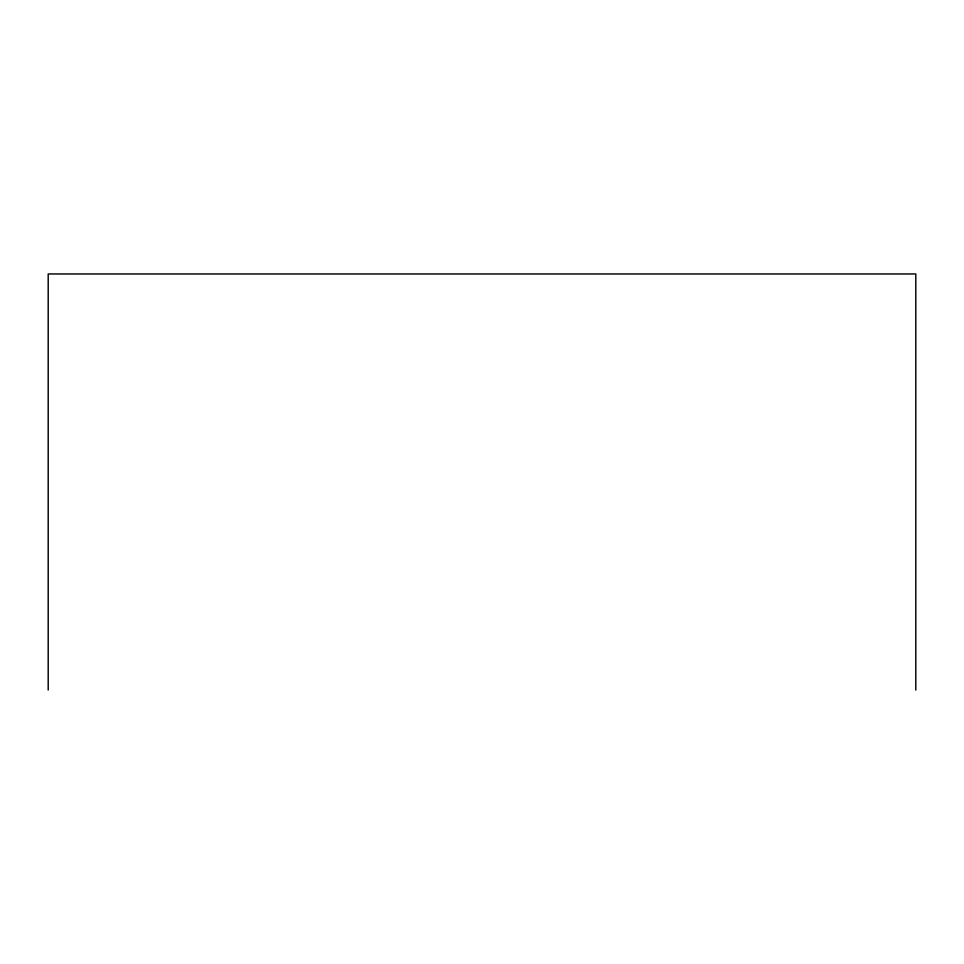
<?xml version="1.0" encoding="UTF-8"?>
<svg xmlns="http://www.w3.org/2000/svg" width="964" height="964" viewBox="0 0 964 964"><rect width="100%" height="100%" fill="white"/><g stroke="black" fill="none" stroke-linecap="round" stroke-linejoin="round"><path stroke-width="1.45" d="M915.8 690.043L915.8 273.957L48.2 273.957L48.2 690.043"/></g></svg>
